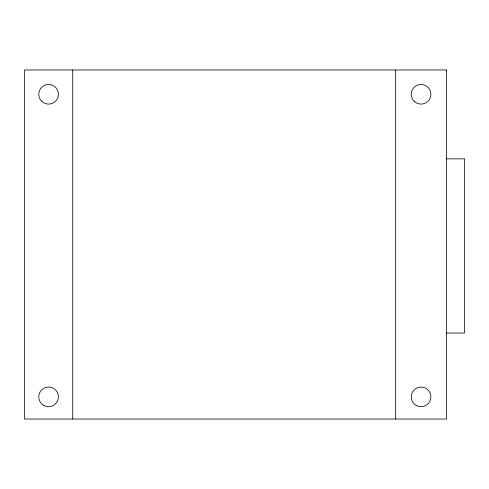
<?xml version="1.0" encoding="UTF-8"?>
<svg xmlns="http://www.w3.org/2000/svg" width="489" height="489" viewBox="0 0 489 489"><rect width="100%" height="100%" fill="white"/><g stroke="black" fill="none" stroke-linecap="round" stroke-linejoin="round"><path stroke-width="0.73" d="M446.304 158.852L464.55 158.852L464.55 333.021L446.304 333.021M395.674 69.97L395.674 419.03M72.727 69.97L72.727 419.03M446.463 69.97L24.45 69.97L24.45 419.03L446.463 419.03L446.463 69.97M41.644 101.229A9.823 9.823 0 0 0 58.075 96.828A9.823 9.823 0 0 0 46.045 84.799A9.823 9.823 0 0 0 41.644 101.229M416.157 405.375A9.823 9.823 0 0 0 430.888 396.872A9.823 9.823 0 0 0 416.157 388.364A9.823 9.823 0 0 0 416.157 405.375M43.674 405.375A9.823 9.823 0 0 0 58.411 396.872A9.823 9.823 0 0 0 43.674 388.364A9.823 9.823 0 0 0 43.674 405.375M414.122 101.229A9.823 9.823 0 0 0 430.552 96.828A9.823 9.823 0 0 0 418.523 84.799A9.823 9.823 0 0 0 414.122 101.229"/></g></svg>
